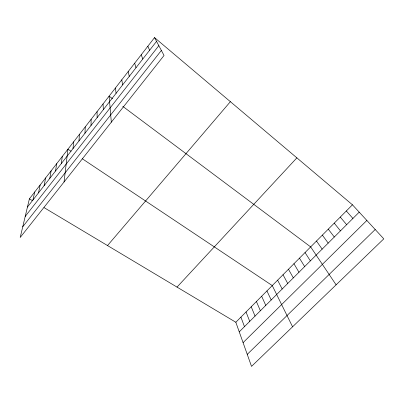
<?xml version="1.0" encoding="UTF-8"?>
<svg xmlns="http://www.w3.org/2000/svg" width="404" height="404" viewBox="0 0 404 404"><rect width="100%" height="100%" fill="white"/><g stroke="black" fill="none" stroke-linecap="round" stroke-linejoin="round"><path stroke-width="0.61" d="M91.021 125.457L91.132 119.306M84.961 133.239L85.254 126.881M78.957 140.946L79.431 134.381M73.008 148.581L73.659 141.814M64.049 181.987L67.948 149.177L71.023 151.232M61.287 163.625L62.287 156.474M55.51 171.038L56.676 163.701M49.788 178.381L51.116 170.857M44.122 185.658L45.612 177.952M38.506 192.865L40.158 184.982M32.946 200L34.749 191.951M29.391 198.849L20.2 237.476L164.039 55.454L154.54 37.607L29.391 198.849L32.487 200.697M27.437 207.075L156.54 41.365M25.21 216.433L158.828 45.662M22.755 226.745L161.373 50.439M107.52 245.551L230.376 101.682M177.013 287.098L296.869 157.858M235.83 322.256L352.45 204.813L383.8 238.845L251.52 366.393L235.83 322.256L44.031 207.6M239.239 331.851L359.212 212.156M243.077 342.637L366.852 220.448M247.243 354.364L375.195 229.502M82.224 158.706L272.256 285.572L292.572 326.806M112.489 98.667L109.11 96.142L111.322 122.17M122.781 106.368L310.656 246.905L336.108 284.83M154.54 37.607L352.45 204.813M346.329 210.974L352.909 218.448M340.264 217.084L346.657 224.685M334.244 223.144L340.456 230.871M328.275 229.154L334.305 237.007M322.357 235.118L328.21 243.092M316.484 241.037L322.16 249.127M305.04 252.556L310.383 260.873M299.475 258.161L304.656 266.589M293.945 263.726L298.97 272.261M288.461 269.251L293.329 277.891M283.022 274.735L287.729 283.477M277.619 280.174L282.174 289.017M266.938 290.93L271.195 299.97M261.656 296.248L265.766 305.389M147.854 46.228L149.616 50.248M256.414 301.525L260.383 310.762M251.212 306.767L255.035 316.095M246.046 311.969L249.733 321.387M240.92 317.13L244.465 326.639M141.228 54.757L142.769 59.04M134.673 63.206L135.991 67.741M128.189 71.564L129.285 76.346M121.766 79.84L122.644 84.865M115.408 88.032L116.079 93.299M103.06 103.939L103.333 109.661M97.066 111.656L97.147 117.594"/></g></svg>
